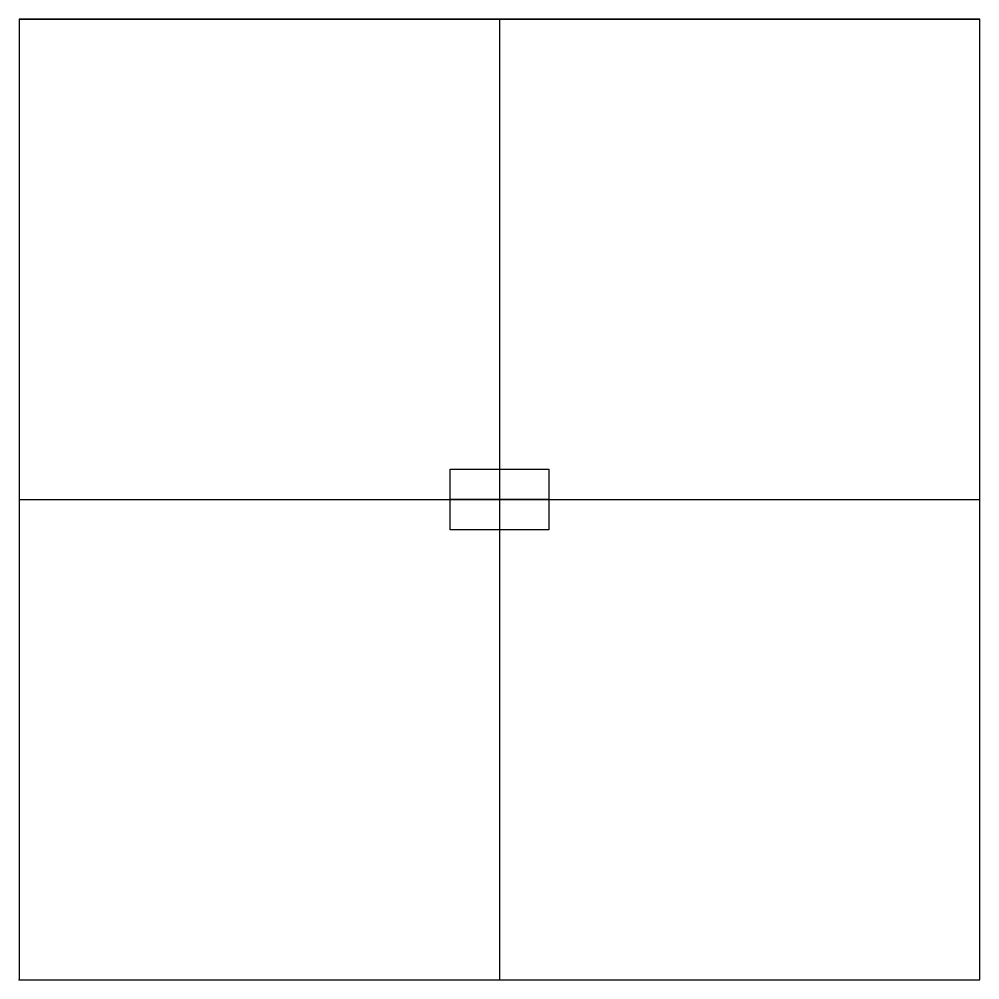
# Model space of a CAD drawing. Header units: millimetres. Extents: x 0 to 17.5, y 0 to 17.5.
import ezdxf

# ---------------------------------------------------------------- set-up
doc = ezdxf.new("R2010")
doc.units = ezdxf.units.MM
doc.layers.get('0').update_dxf_attribs({"linetype": 'CONTINUOUS'})

msp = doc.modelspace()

# ---------------------------------------------------------------- linework, layer by layer
for p, q in [((0, 17.5), (17.5, 17.5)), ((0, 17.5), (0, 0)), ((8.75, 17.5), (8.75, 0)), ((8.75, 9.3), (8.75, 8.2)), ((0, 8.75), (17.5, 8.75)), ((9.65, 8.75), (7.85, 8.75))]:
    msp.add_line(p, q)
for points in [[(0, 17.5), (0, 0), (17.5, 0), (17.5, 17.5)], [(7.85, 9.3), (9.65, 9.3), (9.65, 8.2), (7.85, 8.2)]]:
    msp.add_lwpolyline(points, close=True)
msp.add_point((0, 0))

doc.saveas('drawing.dxf')
